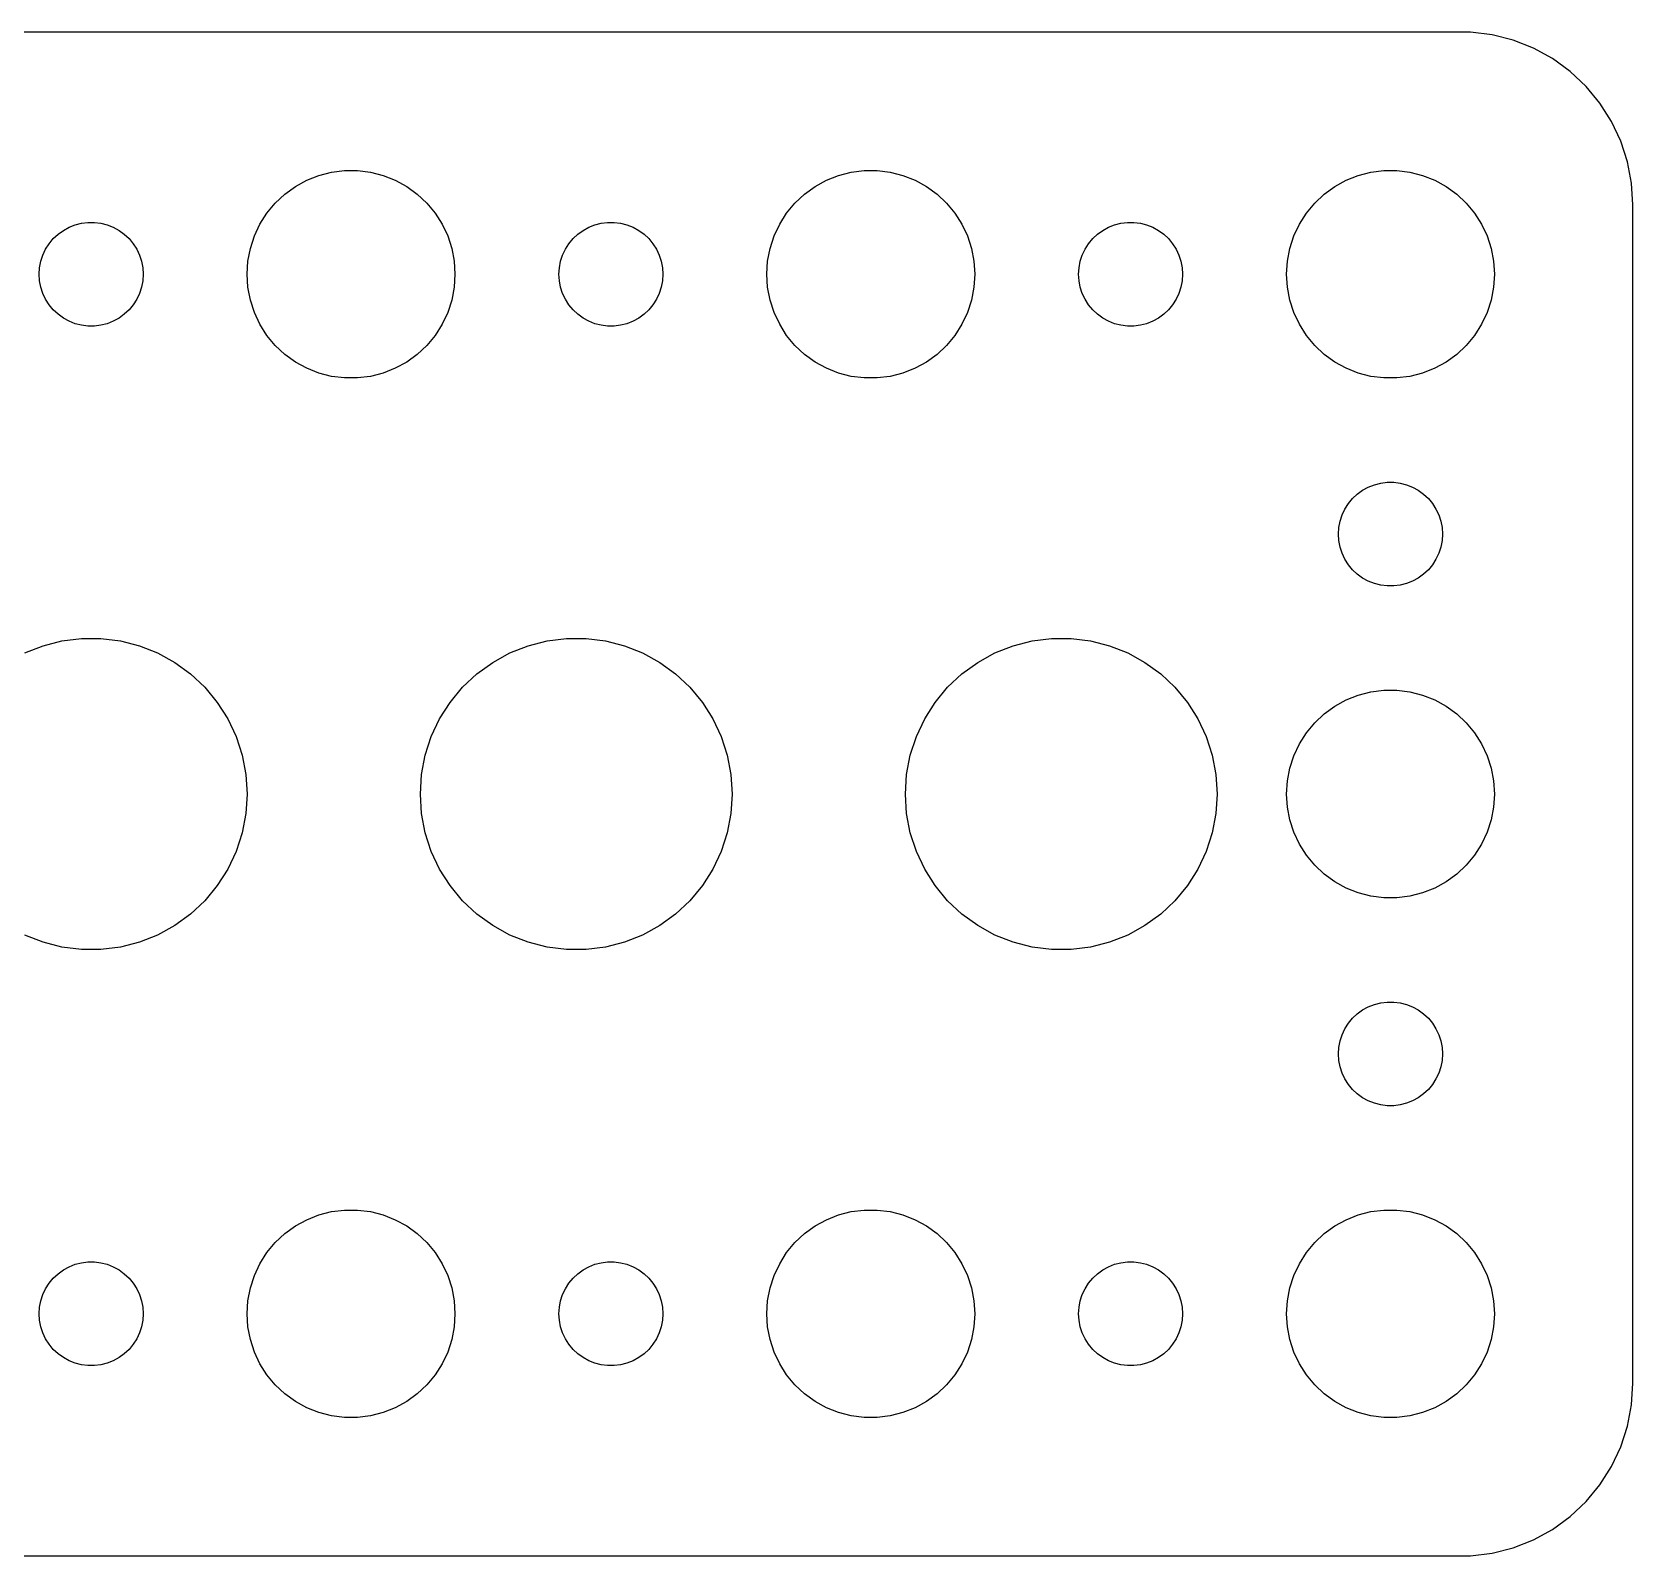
# Model space of a CAD drawing. Header units: metres. Extents: x -44.5 to 44.5, y 32 to 76.
# Drawn here: x -1.71 to 44.5, y 32.01 to 75.99 of the extents above; entities that cross this region are included whole.
import ezdxf

# ---------------------------------------------------------------- set-up
doc = ezdxf.new("R2010")
doc.units = ezdxf.units.M

msp = doc.modelspace()

# ---------------------------------------------------------------- linework, layer by layer
for p, q in [((39.8139, 75.9901), (-39.8139, 75.9901)), ((40.4369, 75.9114), (39.8139, 75.9901)), ((41.0451, 75.7553), (40.4369, 75.9114)), ((41.6289, 75.5241), (41.0451, 75.7553)), ((42.1791, 75.2216), (41.6289, 75.5241)), ((42.6871, 74.8526), (42.1791, 75.2216)), ((43.1448, 74.4227), (42.6871, 74.8526)), ((43.5451, 73.9389), (43.1448, 74.4227)), ((43.8815, 73.4088), (43.5451, 73.9389)), ((44.1489, 72.8406), (43.8815, 73.4088)), ((44.3429, 72.2434), (44.1489, 72.8406)), ((44.4606, 71.6267), (44.3429, 72.2434)), ((5.89252, 71.533), (6.22266, 71.7145)), ((6.22266, 71.7145), (6.57294, 71.8532)), ((6.57294, 71.8532), (6.93785, 71.9469)), ((6.93785, 71.9469), (7.31161, 71.9941)), ((7.31161, 71.9941), (7.68837, 71.9941)), ((7.68837, 71.9941), (8.06213, 71.9469)), ((8.06213, 71.9469), (8.42705, 71.8532)), ((8.42705, 71.8532), (8.77733, 71.7145)), ((8.77733, 71.7145), (9.10747, 71.533)), ((20.8925, 71.533), (21.2227, 71.7145)), ((21.2227, 71.7145), (21.5729, 71.8532)), ((21.5729, 71.8532), (21.9379, 71.9469)), ((21.9379, 71.9469), (22.3116, 71.9941)), ((22.3116, 71.9941), (22.6884, 71.9941)), ((22.6884, 71.9941), (23.0621, 71.9469)), ((23.0621, 71.9469), (23.427, 71.8532)), ((23.427, 71.8532), (23.7773, 71.7145)), ((23.7773, 71.7145), (24.1075, 71.533)), ((35.8925, 71.533), (36.2227, 71.7145)), ((36.2227, 71.7145), (36.5729, 71.8532)), ((36.5729, 71.8532), (36.9379, 71.9469)), ((36.9379, 71.9469), (37.3116, 71.9941)), ((37.3116, 71.9941), (37.6884, 71.9941)), ((37.6884, 71.9941), (38.0621, 71.9469)), ((38.0621, 71.9469), (38.427, 71.8532)), ((38.427, 71.8532), (38.7773, 71.7145)), ((38.7773, 71.7145), (39.1075, 71.533)), ((44.5, 71), (44.4606, 71.6267)), ((5.31308, 71.0536), (5.58772, 71.3115)), ((5.58772, 71.3115), (5.89252, 71.533)), ((9.10747, 71.533), (9.41226, 71.3115)), ((9.41226, 71.3115), (9.6869, 71.0536)), ((20.3131, 71.0536), (20.5877, 71.3115)), ((20.5877, 71.3115), (20.8925, 71.533)), ((24.1075, 71.533), (24.4123, 71.3115)), ((24.4123, 71.3115), (24.6869, 71.0536)), ((35.3131, 71.0536), (35.5877, 71.3115)), ((35.5877, 71.3115), (35.8925, 71.533)), ((39.1075, 71.533), (39.4123, 71.3115)), ((39.4123, 71.3115), (39.6869, 71.0536)), ((4.87108, 70.4453), (5.07294, 70.7634)), ((5.07294, 70.7634), (5.31308, 71.0536)), ((9.6869, 71.0536), (9.92705, 70.7634)), ((9.92705, 70.7634), (10.1289, 70.4453)), ((19.8711, 70.4453), (20.0729, 70.7634)), ((20.0729, 70.7634), (20.3131, 71.0536)), ((24.6869, 71.0536), (24.927, 70.7634)), ((24.927, 70.7634), (25.1289, 70.4453)), ((34.8711, 70.4453), (35.0729, 70.7634)), ((35.0729, 70.7634), (35.3131, 71.0536)), ((39.6869, 71.0536), (39.927, 70.7634)), ((39.927, 70.7634), (40.1289, 70.4453)), ((44.5, 37), (44.5, 71)), ((-0.95613, 70.1558), (-0.80373, 70.2665)), ((-0.80373, 70.2665), (-0.63866, 70.3572)), ((-0.63866, 70.3572), (-0.46352, 70.4266)), ((-0.46352, 70.4266), (-0.28107, 70.4734)), ((-0.28107, 70.4734), (-0.09418, 70.497)), ((-0.09418, 70.497), (0.09418, 70.497)), ((0.09418, 70.497), (0.28107, 70.4734)), ((0.28107, 70.4734), (0.46352, 70.4266)), ((0.46352, 70.4266), (0.63866, 70.3572)), ((0.63866, 70.3572), (0.80373, 70.2665)), ((0.80373, 70.2665), (0.95613, 70.1558)), ((4.71066, 70.1044), (4.87108, 70.4453)), ((10.1289, 70.4453), (10.2893, 70.1044)), ((14.0439, 70.1558), (14.1963, 70.2665)), ((14.1963, 70.2665), (14.3613, 70.3572)), ((14.3613, 70.3572), (14.5365, 70.4266)), ((14.5365, 70.4266), (14.7189, 70.4734)), ((14.7189, 70.4734), (14.9058, 70.497)), ((14.9058, 70.497), (15.0942, 70.497)), ((15.0942, 70.497), (15.2811, 70.4734)), ((15.2811, 70.4734), (15.4635, 70.4266)), ((15.4635, 70.4266), (15.6387, 70.3572)), ((15.6387, 70.3572), (15.8037, 70.2665)), ((15.8037, 70.2665), (15.9561, 70.1558)), ((19.7107, 70.1044), (19.8711, 70.4453)), ((25.1289, 70.4453), (25.2893, 70.1044)), ((29.0439, 70.1558), (29.1963, 70.2665)), ((29.1963, 70.2665), (29.3613, 70.3572)), ((29.3613, 70.3572), (29.5365, 70.4266)), ((29.5365, 70.4266), (29.7189, 70.4734)), ((29.7189, 70.4734), (29.9058, 70.497)), ((29.9058, 70.497), (30.0942, 70.497)), ((30.0942, 70.497), (30.2811, 70.4734)), ((30.2811, 70.4734), (30.4635, 70.4266)), ((30.4635, 70.4266), (30.6387, 70.3572)), ((30.6387, 70.3572), (30.8037, 70.2665)), ((30.8037, 70.2665), (30.9561, 70.1558)), ((34.7107, 70.1044), (34.8711, 70.4453)), ((40.1289, 70.4453), (40.2893, 70.1044)), ((-1.31445, 69.7226), (-1.21352, 69.8817)), ((-1.21352, 69.8817), (-1.09344, 70.0268)), ((-1.09344, 70.0268), (-0.95613, 70.1558)), ((0.95613, 70.1558), (1.09344, 70.0268)), ((1.09344, 70.0268), (1.21352, 69.8817)), ((1.21352, 69.8817), (1.31445, 69.7226)), ((4.59424, 69.7461), (4.71066, 70.1044)), ((10.2893, 70.1044), (10.4057, 69.7461)), ((13.6855, 69.7226), (13.7865, 69.8817)), ((13.7865, 69.8817), (13.9065, 70.0268)), ((13.9065, 70.0268), (14.0439, 70.1558)), ((15.9561, 70.1558), (16.0934, 70.0268)), ((16.0934, 70.0268), (16.2135, 69.8817)), ((16.2135, 69.8817), (16.3145, 69.7226)), ((19.5942, 69.7461), (19.7107, 70.1044)), ((25.2893, 70.1044), (25.4057, 69.7461)), ((28.6855, 69.7226), (28.7865, 69.8817)), ((28.7865, 69.8817), (28.9065, 70.0268)), ((28.9065, 70.0268), (29.0439, 70.1558)), ((30.9561, 70.1558), (31.0934, 70.0268)), ((31.0934, 70.0268), (31.2135, 69.8817)), ((31.2135, 69.8817), (31.3145, 69.7226)), ((34.5942, 69.7461), (34.7107, 70.1044)), ((40.2893, 70.1044), (40.4057, 69.7461)), ((-1.48816, 69.188), (-1.45287, 69.373)), ((-1.45287, 69.373), (-1.39465, 69.5522)), ((-1.39465, 69.5522), (-1.31445, 69.7226)), ((1.31445, 69.7226), (1.39465, 69.5522)), ((1.39465, 69.5522), (1.45287, 69.373)), ((1.45287, 69.373), (1.48816, 69.188)), ((4.5, 69), (4.52365, 69.376)), ((4.52365, 69.376), (4.59424, 69.7461)), ((10.4057, 69.7461), (10.4763, 69.376)), ((10.4763, 69.376), (10.5, 69)), ((13.5118, 69.188), (13.5471, 69.373)), ((13.5471, 69.373), (13.6053, 69.5522)), ((13.6053, 69.5522), (13.6855, 69.7226)), ((16.3145, 69.7226), (16.3947, 69.5522)), ((16.3947, 69.5522), (16.4529, 69.373)), ((16.4529, 69.373), (16.4882, 69.188)), ((19.5, 69), (19.5237, 69.376)), ((19.5237, 69.376), (19.5942, 69.7461)), ((25.4057, 69.7461), (25.4763, 69.376)), ((25.4763, 69.376), (25.5, 69)), ((28.5118, 69.188), (28.5471, 69.373)), ((28.5471, 69.373), (28.6053, 69.5522)), ((28.6053, 69.5522), (28.6855, 69.7226)), ((31.3145, 69.7226), (31.3947, 69.5522)), ((31.3947, 69.5522), (31.4529, 69.373)), ((31.4529, 69.373), (31.4882, 69.188)), ((34.5, 69), (34.5237, 69.376)), ((34.5237, 69.376), (34.5942, 69.7461)), ((40.4057, 69.7461), (40.4763, 69.376)), ((40.4763, 69.376), (40.5, 69)), ((-1.5, 69), (-1.48816, 69.188)), ((-1.48816, 68.812), (-1.5, 69)), ((1.48816, 69.188), (1.5, 69)), ((1.5, 69), (1.48816, 68.812)), ((4.52365, 68.624), (4.5, 69)), ((10.5, 69), (10.4763, 68.624)), ((13.5, 69), (13.5118, 69.188)), ((13.5118, 68.812), (13.5, 69)), ((16.4882, 69.188), (16.5, 69)), ((16.5, 69), (16.4882, 68.812)), ((19.5237, 68.624), (19.5, 69)), ((25.5, 69), (25.4763, 68.624)), ((28.5, 69), (28.5118, 69.188)), ((28.5118, 68.812), (28.5, 69)), ((31.4882, 69.188), (31.5, 69)), ((31.5, 69), (31.4882, 68.812)), ((34.5237, 68.624), (34.5, 69)), ((40.5, 69), (40.4763, 68.624)), ((-1.45287, 68.627), (-1.48816, 68.812)), ((-1.39465, 68.4478), (-1.45287, 68.627)), ((-1.31445, 68.2774), (-1.39465, 68.4478)), ((1.39465, 68.4478), (1.31445, 68.2774)), ((1.45287, 68.627), (1.39465, 68.4478)), ((1.48816, 68.812), (1.45287, 68.627)), ((4.59424, 68.2539), (4.52365, 68.624)), ((10.4763, 68.624), (10.4057, 68.2539)), ((13.5471, 68.627), (13.5118, 68.812)), ((13.6053, 68.4478), (13.5471, 68.627)), ((13.6855, 68.2774), (13.6053, 68.4478)), ((16.3947, 68.4478), (16.3145, 68.2774)), ((16.4529, 68.627), (16.3947, 68.4478)), ((16.4882, 68.812), (16.4529, 68.627)), ((19.5942, 68.2539), (19.5237, 68.624)), ((25.4763, 68.624), (25.4057, 68.2539)), ((28.5471, 68.627), (28.5118, 68.812)), ((28.6053, 68.4478), (28.5471, 68.627)), ((28.6855, 68.2774), (28.6053, 68.4478)), ((31.3947, 68.4478), (31.3145, 68.2774)), ((31.4529, 68.627), (31.3947, 68.4478)), ((31.4882, 68.812), (31.4529, 68.627)), ((34.5942, 68.2539), (34.5237, 68.624)), ((40.4763, 68.624), (40.4057, 68.2539)), ((-1.21352, 68.1183), (-1.31445, 68.2774)), ((-1.09344, 67.9732), (-1.21352, 68.1183)), ((-0.95613, 67.8442), (-1.09344, 67.9732)), ((1.09344, 67.9732), (0.95613, 67.8442)), ((1.21352, 68.1183), (1.09344, 67.9732)), ((1.31445, 68.2774), (1.21352, 68.1183)), ((4.71066, 67.8956), (4.59424, 68.2539)), ((10.4057, 68.2539), (10.2893, 67.8956)), ((13.7865, 68.1183), (13.6855, 68.2774)), ((13.9065, 67.9732), (13.7865, 68.1183)), ((14.0439, 67.8442), (13.9065, 67.9732)), ((16.0934, 67.9732), (15.9561, 67.8442)), ((16.2135, 68.1183), (16.0934, 67.9732)), ((16.3145, 68.2774), (16.2135, 68.1183)), ((19.7107, 67.8956), (19.5942, 68.2539)), ((25.4057, 68.2539), (25.2893, 67.8956)), ((28.7865, 68.1183), (28.6855, 68.2774)), ((28.9065, 67.9732), (28.7865, 68.1183)), ((29.0439, 67.8442), (28.9065, 67.9732)), ((31.0934, 67.9732), (30.9561, 67.8442)), ((31.2135, 68.1183), (31.0934, 67.9732)), ((31.3145, 68.2774), (31.2135, 68.1183)), ((34.7107, 67.8956), (34.5942, 68.2539)), ((40.4057, 68.2539), (40.2893, 67.8956)), ((-0.80373, 67.7335), (-0.95613, 67.8442)), ((-0.63866, 67.6427), (-0.80373, 67.7335)), ((-0.46352, 67.5734), (-0.63866, 67.6427)), ((-0.28107, 67.5266), (-0.46352, 67.5734)), ((-0.09418, 67.5029), (-0.28107, 67.5266)), ((0.09418, 67.5029), (-0.09418, 67.5029)), ((0.28107, 67.5266), (0.09418, 67.5029)), ((0.46352, 67.5734), (0.28107, 67.5266)), ((0.63866, 67.6427), (0.46352, 67.5734)), ((0.80373, 67.7335), (0.63866, 67.6427)), ((0.95613, 67.8442), (0.80373, 67.7335)), ((4.87108, 67.5547), (4.71066, 67.8956)), ((5.07294, 67.2366), (4.87108, 67.5547)), ((10.1289, 67.5547), (9.92705, 67.2366)), ((10.2893, 67.8956), (10.1289, 67.5547)), ((14.1963, 67.7335), (14.0439, 67.8442)), ((14.3613, 67.6427), (14.1963, 67.7335)), ((14.5365, 67.5734), (14.3613, 67.6427)), ((14.7189, 67.5266), (14.5365, 67.5734)), ((14.9058, 67.5029), (14.7189, 67.5266)), ((15.0942, 67.5029), (14.9058, 67.5029)), ((15.2811, 67.5266), (15.0942, 67.5029)), ((15.4635, 67.5734), (15.2811, 67.5266)), ((15.6387, 67.6427), (15.4635, 67.5734)), ((15.8037, 67.7335), (15.6387, 67.6427)), ((15.9561, 67.8442), (15.8037, 67.7335)), ((19.8711, 67.5547), (19.7107, 67.8956)), ((20.0729, 67.2366), (19.8711, 67.5547)), ((25.1289, 67.5547), (24.927, 67.2366)), ((25.2893, 67.8956), (25.1289, 67.5547)), ((29.1963, 67.7335), (29.0439, 67.8442)), ((29.3613, 67.6427), (29.1963, 67.7335)), ((29.5365, 67.5734), (29.3613, 67.6427)), ((29.7189, 67.5266), (29.5365, 67.5734)), ((29.9058, 67.5029), (29.7189, 67.5266)), ((30.0942, 67.5029), (29.9058, 67.5029)), ((30.2811, 67.5266), (30.0942, 67.5029)), ((30.4635, 67.5734), (30.2811, 67.5266)), ((30.6387, 67.6427), (30.4635, 67.5734)), ((30.8037, 67.7335), (30.6387, 67.6427)), ((30.9561, 67.8442), (30.8037, 67.7335)), ((34.8711, 67.5547), (34.7107, 67.8956)), ((35.0729, 67.2366), (34.8711, 67.5547)), ((40.1289, 67.5547), (39.927, 67.2366)), ((40.2893, 67.8956), (40.1289, 67.5547)), ((5.31308, 66.9464), (5.07294, 67.2366)), ((9.92705, 67.2366), (9.6869, 66.9464)), ((20.3131, 66.9464), (20.0729, 67.2366)), ((24.927, 67.2366), (24.6869, 66.9464)), ((35.3131, 66.9464), (35.0729, 67.2366)), ((39.927, 67.2366), (39.6869, 66.9464)), ((5.58772, 66.6884), (5.31308, 66.9464)), ((5.89252, 66.467), (5.58772, 66.6884)), ((9.41226, 66.6884), (9.10747, 66.467)), ((9.6869, 66.9464), (9.41226, 66.6884)), ((20.5877, 66.6884), (20.3131, 66.9464)), ((20.8925, 66.467), (20.5877, 66.6884)), ((24.4123, 66.6884), (24.1075, 66.467)), ((24.6869, 66.9464), (24.4123, 66.6884)), ((35.5877, 66.6884), (35.3131, 66.9464)), ((35.8925, 66.467), (35.5877, 66.6884)), ((39.4123, 66.6884), (39.1075, 66.467)), ((39.6869, 66.9464), (39.4123, 66.6884)), ((6.22266, 66.2855), (5.89252, 66.467)), ((6.57294, 66.1468), (6.22266, 66.2855)), ((6.93785, 66.0531), (6.57294, 66.1468)), ((8.42705, 66.1468), (8.06213, 66.0531)), ((8.77733, 66.2855), (8.42705, 66.1468)), ((9.10747, 66.467), (8.77733, 66.2855)), ((21.2227, 66.2855), (20.8925, 66.467)), ((21.5729, 66.1468), (21.2227, 66.2855)), ((21.9379, 66.0531), (21.5729, 66.1468)), ((23.427, 66.1468), (23.0621, 66.0531)), ((23.7773, 66.2855), (23.427, 66.1468)), ((24.1075, 66.467), (23.7773, 66.2855)), ((36.2227, 66.2855), (35.8925, 66.467)), ((36.5729, 66.1468), (36.2227, 66.2855)), ((36.9379, 66.0531), (36.5729, 66.1468)), ((38.427, 66.1468), (38.0621, 66.0531)), ((38.7773, 66.2855), (38.427, 66.1468)), ((39.1075, 66.467), (38.7773, 66.2855)), ((7.31161, 66.0059), (6.93785, 66.0531)), ((7.68837, 66.0059), (7.31161, 66.0059)), ((8.06213, 66.0531), (7.68837, 66.0059)), ((22.3116, 66.0059), (21.9379, 66.0531)), ((22.6884, 66.0059), (22.3116, 66.0059)), ((23.0621, 66.0531), (22.6884, 66.0059)), ((37.3116, 66.0059), (36.9379, 66.0531)), ((37.6884, 66.0059), (37.3116, 66.0059)), ((38.0621, 66.0531), (37.6884, 66.0059)), ((36.6963, 62.7665), (36.8613, 62.8572)), ((36.8613, 62.8572), (37.0365, 62.9266)), ((37.0365, 62.9266), (37.2189, 62.9734)), ((37.2189, 62.9734), (37.4058, 62.997)), ((37.4058, 62.997), (37.5942, 62.997)), ((37.5942, 62.997), (37.7811, 62.9734)), ((37.7811, 62.9734), (37.9635, 62.9266)), ((37.9635, 62.9266), (38.1387, 62.8572)), ((38.1387, 62.8572), (38.3037, 62.7665)), ((36.1855, 62.2226), (36.2865, 62.3817)), ((36.2865, 62.3817), (36.4065, 62.5268)), ((36.4065, 62.5268), (36.5439, 62.6558)), ((36.5439, 62.6558), (36.6963, 62.7665)), ((38.3037, 62.7665), (38.4561, 62.6558)), ((38.4561, 62.6558), (38.5934, 62.5268)), ((38.5934, 62.5268), (38.7135, 62.3817)), ((38.7135, 62.3817), (38.8145, 62.2226)), ((36.0471, 61.873), (36.1053, 62.0522)), ((36.1053, 62.0522), (36.1855, 62.2226)), ((38.8145, 62.2226), (38.8947, 62.0522)), ((38.8947, 62.0522), (38.9529, 61.873)), ((36, 61.5), (36.0118, 61.688)), ((36.0118, 61.312), (36, 61.5)), ((36.0118, 61.688), (36.0471, 61.873)), ((38.9529, 61.873), (38.9882, 61.688)), ((38.9882, 61.688), (39, 61.5)), ((39, 61.5), (38.9882, 61.312)), ((36.0471, 61.127), (36.0118, 61.312)), ((36.1053, 60.9478), (36.0471, 61.127)), ((38.9529, 61.127), (38.8947, 60.9478)), ((38.9882, 61.312), (38.9529, 61.127)), ((36.1855, 60.7774), (36.1053, 60.9478)), ((36.2865, 60.6183), (36.1855, 60.7774)), ((36.4065, 60.4732), (36.2865, 60.6183)), ((38.7135, 60.6183), (38.5934, 60.4732)), ((38.8145, 60.7774), (38.7135, 60.6183)), ((38.8947, 60.9478), (38.8145, 60.7774)), ((36.5439, 60.3442), (36.4065, 60.4732)), ((36.6963, 60.2335), (36.5439, 60.3442)), ((36.8613, 60.1427), (36.6963, 60.2335)), ((37.0365, 60.0734), (36.8613, 60.1427)), ((37.2189, 60.0266), (37.0365, 60.0734)), ((37.9635, 60.0734), (37.7811, 60.0266)), ((38.1387, 60.1427), (37.9635, 60.0734)), ((38.3037, 60.2335), (38.1387, 60.1427)), ((38.4561, 60.3442), (38.3037, 60.2335)), ((38.5934, 60.4732), (38.4561, 60.3442)), ((37.4058, 60.0029), (37.2189, 60.0266)), ((37.5942, 60.0029), (37.4058, 60.0029)), ((37.7811, 60.0266), (37.5942, 60.0029)), ((-1.916, 58.0717), (-1.39056, 58.2797)), ((-1.39056, 58.2797), (-0.8432, 58.4203)), ((-0.8432, 58.4203), (-0.28255, 58.4911)), ((-0.28255, 58.4911), (0.28255, 58.4911)), ((0.28255, 58.4911), (0.8432, 58.4203)), ((0.8432, 58.4203), (1.39056, 58.2797)), ((1.39056, 58.2797), (1.916, 58.0717)), ((12.084, 58.0717), (12.6094, 58.2797)), ((12.6094, 58.2797), (13.1568, 58.4203)), ((13.1568, 58.4203), (13.7174, 58.4911)), ((13.7174, 58.4911), (14.2825, 58.4911)), ((14.2825, 58.4911), (14.8432, 58.4203)), ((14.8432, 58.4203), (15.3906, 58.2797)), ((15.3906, 58.2797), (15.916, 58.0717)), ((26.084, 58.0717), (26.6094, 58.2797)), ((26.6094, 58.2797), (27.1568, 58.4203)), ((27.1568, 58.4203), (27.7174, 58.4911)), ((27.7174, 58.4911), (28.2825, 58.4911)), ((28.2825, 58.4911), (28.8432, 58.4203)), ((28.8432, 58.4203), (29.3906, 58.2797)), ((29.3906, 58.2797), (29.916, 58.0717)), ((1.916, 58.0717), (2.41121, 57.7995)), ((2.41121, 57.7995), (2.86839, 57.4673)), ((11.1316, 57.4673), (11.5888, 57.7995)), ((11.5888, 57.7995), (12.084, 58.0717)), ((15.916, 58.0717), (16.4112, 57.7995)), ((16.4112, 57.7995), (16.8684, 57.4673)), ((25.1316, 57.4673), (25.5888, 57.7995)), ((25.5888, 57.7995), (26.084, 58.0717)), ((29.916, 58.0717), (30.4112, 57.7995)), ((30.4112, 57.7995), (30.8684, 57.4673)), ((2.86839, 57.4673), (3.28035, 57.0805)), ((10.7196, 57.0805), (11.1316, 57.4673)), ((16.8684, 57.4673), (17.2803, 57.0805)), ((24.7196, 57.0805), (25.1316, 57.4673)), ((30.8684, 57.4673), (31.2803, 57.0805)), ((3.28035, 57.0805), (3.64056, 56.645)), ((10.3594, 56.645), (10.7196, 57.0805)), ((17.2803, 57.0805), (17.6406, 56.645)), ((24.3594, 56.645), (24.7196, 57.0805)), ((31.2803, 57.0805), (31.6406, 56.645)), ((36.2227, 56.7145), (36.5729, 56.8532)), ((36.5729, 56.8532), (36.9379, 56.9469)), ((36.9379, 56.9469), (37.3116, 56.9941)), ((37.3116, 56.9941), (37.6884, 56.9941)), ((37.6884, 56.9941), (38.0621, 56.9469)), ((38.0621, 56.9469), (38.427, 56.8532)), ((38.427, 56.8532), (38.7773, 56.7145)), ((3.64056, 56.645), (3.94337, 56.1679)), ((10.0566, 56.1679), (10.3594, 56.645)), ((17.6406, 56.645), (17.9434, 56.1679)), ((24.0566, 56.1679), (24.3594, 56.645)), ((31.6406, 56.645), (31.9434, 56.1679)), ((35.5877, 56.3115), (35.8925, 56.533)), ((35.8925, 56.533), (36.2227, 56.7145)), ((38.7773, 56.7145), (39.1075, 56.533)), ((39.1075, 56.533), (39.4123, 56.3115)), ((3.94337, 56.1679), (4.18399, 55.6566)), ((9.81599, 55.6566), (10.0566, 56.1679)), ((17.9434, 56.1679), (18.184, 55.6566)), ((23.816, 55.6566), (24.0566, 56.1679)), ((31.9434, 56.1679), (32.184, 55.6566)), ((35.0729, 55.7634), (35.3131, 56.0536)), ((35.3131, 56.0536), (35.5877, 56.3115)), ((39.4123, 56.3115), (39.6869, 56.0536)), ((39.6869, 56.0536), (39.927, 55.7634)), ((4.18399, 55.6566), (4.35861, 55.1191)), ((9.64137, 55.1191), (9.81599, 55.6566)), ((18.184, 55.6566), (18.3586, 55.1191)), ((23.6414, 55.1191), (23.816, 55.6566)), ((32.184, 55.6566), (32.3586, 55.1191)), ((34.8711, 55.4453), (35.0729, 55.7634)), ((39.927, 55.7634), (40.1289, 55.4453)), ((4.35861, 55.1191), (4.46451, 54.564)), ((9.53548, 54.564), (9.64137, 55.1191)), ((18.3586, 55.1191), (18.4645, 54.564)), ((23.5355, 54.564), (23.6414, 55.1191)), ((32.3586, 55.1191), (32.4645, 54.564)), ((34.5942, 54.7461), (34.7107, 55.1044)), ((34.7107, 55.1044), (34.8711, 55.4453)), ((40.1289, 55.4453), (40.2893, 55.1044)), ((40.2893, 55.1044), (40.4057, 54.7461)), ((4.46451, 54.564), (4.5, 54)), ((9.5, 54), (9.53548, 54.564)), ((18.4645, 54.564), (18.5, 54)), ((23.5, 54), (23.5355, 54.564)), ((32.4645, 54.564), (32.5, 54)), ((34.5237, 54.376), (34.5942, 54.7461)), ((40.4057, 54.7461), (40.4763, 54.376)), ((34.5, 54), (34.5237, 54.376)), ((40.4763, 54.376), (40.5, 54)), ((4.5, 54), (4.46451, 53.436)), ((9.53548, 53.436), (9.5, 54)), ((18.5, 54), (18.4645, 53.436)), ((23.5355, 53.436), (23.5, 54)), ((32.5, 54), (32.4645, 53.436)), ((34.5237, 53.624), (34.5, 54)), ((34.5942, 53.2539), (34.5237, 53.624)), ((40.4763, 53.624), (40.4057, 53.2539)), ((40.5, 54), (40.4763, 53.624)), ((4.46451, 53.436), (4.35861, 52.8809)), ((9.64137, 52.8809), (9.53548, 53.436)), ((18.4645, 53.436), (18.3586, 52.8809)), ((23.6414, 52.8809), (23.5355, 53.436)), ((32.4645, 53.436), (32.3586, 52.8809)), ((34.7107, 52.8956), (34.5942, 53.2539)), ((40.4057, 53.2539), (40.2893, 52.8956)), ((4.35861, 52.8809), (4.18399, 52.3434)), ((9.81599, 52.3434), (9.64137, 52.8809)), ((18.3586, 52.8809), (18.184, 52.3434)), ((23.816, 52.3434), (23.6414, 52.8809)), ((32.3586, 52.8809), (32.184, 52.3434)), ((34.8711, 52.5547), (34.7107, 52.8956)), ((40.2893, 52.8956), (40.1289, 52.5547)), ((4.18399, 52.3434), (3.94337, 51.8321)), ((10.0566, 51.8321), (9.81599, 52.3434)), ((18.184, 52.3434), (17.9434, 51.8321)), ((24.0566, 51.8321), (23.816, 52.3434)), ((32.184, 52.3434), (31.9434, 51.8321)), ((35.0729, 52.2366), (34.8711, 52.5547)), ((35.3131, 51.9464), (35.0729, 52.2366)), ((39.927, 52.2366), (39.6869, 51.9464)), ((40.1289, 52.5547), (39.927, 52.2366)), ((3.94337, 51.8321), (3.64056, 51.355)), ((10.3594, 51.355), (10.0566, 51.8321)), ((17.9434, 51.8321), (17.6406, 51.355)), ((24.3594, 51.355), (24.0566, 51.8321)), ((31.9434, 51.8321), (31.6406, 51.355)), ((35.5877, 51.6885), (35.3131, 51.9464)), ((39.6869, 51.9464), (39.4123, 51.6885)), ((3.64056, 51.355), (3.28035, 50.9195)), ((10.7196, 50.9195), (10.3594, 51.355)), ((17.6406, 51.355), (17.2803, 50.9195)), ((24.7196, 50.9195), (24.3594, 51.355)), ((31.6406, 51.355), (31.2803, 50.9195)), ((35.8925, 51.467), (35.5877, 51.6885)), ((36.2227, 51.2855), (35.8925, 51.467)), ((39.1075, 51.467), (38.7773, 51.2855)), ((39.4123, 51.6885), (39.1075, 51.467)), ((3.28035, 50.9195), (2.86839, 50.5327)), ((11.1316, 50.5327), (10.7196, 50.9195)), ((17.2803, 50.9195), (16.8684, 50.5327)), ((25.1316, 50.5327), (24.7196, 50.9195)), ((31.2803, 50.9195), (30.8684, 50.5327)), ((36.5729, 51.1468), (36.2227, 51.2855)), ((36.9379, 51.0531), (36.5729, 51.1468)), ((37.3116, 51.0059), (36.9379, 51.0531)), ((37.6884, 51.0059), (37.3116, 51.0059)), ((38.0621, 51.0531), (37.6884, 51.0059)), ((38.427, 51.1468), (38.0621, 51.0531)), ((38.7773, 51.2855), (38.427, 51.1468)), ((2.86839, 50.5327), (2.41121, 50.2005)), ((11.5888, 50.2005), (11.1316, 50.5327)), ((16.8684, 50.5327), (16.4112, 50.2005)), ((25.5888, 50.2005), (25.1316, 50.5327)), ((30.8684, 50.5327), (30.4112, 50.2005)), ((-1.39056, 49.7203), (-1.916, 49.9283)), ((1.916, 49.9283), (1.39056, 49.7203)), ((2.41121, 50.2005), (1.916, 49.9283)), ((12.084, 49.9283), (11.5888, 50.2005)), ((12.6094, 49.7203), (12.084, 49.9283)), ((15.916, 49.9283), (15.3906, 49.7203)), ((16.4112, 50.2005), (15.916, 49.9283)), ((26.084, 49.9283), (25.5888, 50.2005)), ((26.6094, 49.7203), (26.084, 49.9283)), ((29.916, 49.9283), (29.3906, 49.7203)), ((30.4112, 50.2005), (29.916, 49.9283)), ((-0.8432, 49.5797), (-1.39056, 49.7203)), ((-0.28255, 49.5089), (-0.8432, 49.5797)), ((0.28255, 49.5089), (-0.28255, 49.5089)), ((0.8432, 49.5797), (0.28255, 49.5089)), ((1.39056, 49.7203), (0.8432, 49.5797)), ((13.1568, 49.5797), (12.6094, 49.7203)), ((13.7174, 49.5089), (13.1568, 49.5797)), ((14.2825, 49.5089), (13.7174, 49.5089)), ((14.8432, 49.5797), (14.2825, 49.5089)), ((15.3906, 49.7203), (14.8432, 49.5797)), ((27.1568, 49.5797), (26.6094, 49.7203)), ((27.7174, 49.5089), (27.1568, 49.5797)), ((28.2825, 49.5089), (27.7174, 49.5089)), ((28.8432, 49.5797), (28.2825, 49.5089)), ((29.3906, 49.7203), (28.8432, 49.5797)), ((36.4065, 47.5268), (36.5439, 47.6558)), ((36.5439, 47.6558), (36.6963, 47.7665)), ((36.6963, 47.7665), (36.8613, 47.8573)), ((36.8613, 47.8573), (37.0365, 47.9266)), ((37.0365, 47.9266), (37.2189, 47.9734)), ((37.2189, 47.9734), (37.4058, 47.9971)), ((37.4058, 47.9971), (37.5942, 47.9971)), ((37.5942, 47.9971), (37.7811, 47.9734)), ((37.7811, 47.9734), (37.9635, 47.9266)), ((37.9635, 47.9266), (38.1387, 47.8573)), ((38.1387, 47.8573), (38.3037, 47.7665)), ((38.3037, 47.7665), (38.4561, 47.6558)), ((38.4561, 47.6558), (38.5934, 47.5268)), ((36.1053, 47.0522), (36.1855, 47.2226)), ((36.1855, 47.2226), (36.2865, 47.3817)), ((36.2865, 47.3817), (36.4065, 47.5268)), ((38.5934, 47.5268), (38.7135, 47.3817)), ((38.7135, 47.3817), (38.8145, 47.2226)), ((38.8145, 47.2226), (38.8947, 47.0522)), ((36, 46.5), (36.0118, 46.688)), ((36.0118, 46.688), (36.0471, 46.873)), ((36.0471, 46.873), (36.1053, 47.0522)), ((38.8947, 47.0522), (38.9529, 46.873)), ((38.9529, 46.873), (38.9882, 46.688)), ((38.9882, 46.688), (39, 46.5)), ((36.0118, 46.312), (36, 46.5)), ((36.0471, 46.127), (36.0118, 46.312)), ((38.9882, 46.312), (38.9529, 46.127)), ((39, 46.5), (38.9882, 46.312)), ((36.1053, 45.9478), (36.0471, 46.127)), ((36.1855, 45.7774), (36.1053, 45.9478)), ((36.2865, 45.6183), (36.1855, 45.7774)), ((38.8145, 45.7774), (38.7135, 45.6183)), ((38.8947, 45.9478), (38.8145, 45.7774)), ((38.9529, 46.127), (38.8947, 45.9478)), ((36.4065, 45.4732), (36.2865, 45.6183)), ((36.5439, 45.3442), (36.4065, 45.4732)), ((36.6963, 45.2335), (36.5439, 45.3442)), ((38.4561, 45.3442), (38.3037, 45.2335)), ((38.5934, 45.4732), (38.4561, 45.3442)), ((38.7135, 45.6183), (38.5934, 45.4732)), ((36.8613, 45.1428), (36.6963, 45.2335)), ((37.0365, 45.0734), (36.8613, 45.1428)), ((37.2189, 45.0266), (37.0365, 45.0734)), ((37.4058, 45.003), (37.2189, 45.0266)), ((37.5942, 45.003), (37.4058, 45.003)), ((37.7811, 45.0266), (37.5942, 45.003)), ((37.9635, 45.0734), (37.7811, 45.0266)), ((38.1387, 45.1428), (37.9635, 45.0734)), ((38.3037, 45.2335), (38.1387, 45.1428)), ((5.89252, 41.533), (6.22266, 41.7145)), ((6.22266, 41.7145), (6.57294, 41.8532)), ((6.57294, 41.8532), (6.93785, 41.9469)), ((6.93785, 41.9469), (7.31161, 41.9941)), ((7.31161, 41.9941), (7.68837, 41.9941)), ((7.68837, 41.9941), (8.06213, 41.9469)), ((8.06213, 41.9469), (8.42705, 41.8532)), ((8.42705, 41.8532), (8.77733, 41.7145)), ((8.77733, 41.7145), (9.10747, 41.533)), ((20.8925, 41.533), (21.2227, 41.7145)), ((21.2227, 41.7145), (21.5729, 41.8532)), ((21.5729, 41.8532), (21.9379, 41.9469)), ((21.9379, 41.9469), (22.3116, 41.9941)), ((22.3116, 41.9941), (22.6884, 41.9941)), ((22.6884, 41.9941), (23.0621, 41.9469)), ((23.0621, 41.9469), (23.427, 41.8532)), ((23.427, 41.8532), (23.7773, 41.7145)), ((23.7773, 41.7145), (24.1075, 41.533)), ((35.8925, 41.533), (36.2227, 41.7145)), ((36.2227, 41.7145), (36.5729, 41.8532)), ((36.5729, 41.8532), (36.9379, 41.9469)), ((36.9379, 41.9469), (37.3116, 41.9941)), ((37.3116, 41.9941), (37.6884, 41.9941)), ((37.6884, 41.9941), (38.0621, 41.9469)), ((38.0621, 41.9469), (38.427, 41.8532)), ((38.427, 41.8532), (38.7773, 41.7145)), ((38.7773, 41.7145), (39.1075, 41.533)), ((5.31308, 41.0536), (5.58772, 41.3116)), ((5.58772, 41.3116), (5.89252, 41.533)), ((9.10747, 41.533), (9.41226, 41.3116)), ((9.41226, 41.3116), (9.6869, 41.0536)), ((20.3131, 41.0536), (20.5877, 41.3116)), ((20.5877, 41.3116), (20.8925, 41.533)), ((24.1075, 41.533), (24.4123, 41.3116)), ((24.4123, 41.3116), (24.6869, 41.0536)), ((35.3131, 41.0536), (35.5877, 41.3116)), ((35.5877, 41.3116), (35.8925, 41.533)), ((39.1075, 41.533), (39.4123, 41.3116)), ((39.4123, 41.3116), (39.6869, 41.0536)), ((4.87108, 40.4453), (5.07294, 40.7634)), ((5.07294, 40.7634), (5.31308, 41.0536)), ((9.6869, 41.0536), (9.92705, 40.7634)), ((9.92705, 40.7634), (10.1289, 40.4453)), ((19.8711, 40.4453), (20.0729, 40.7634)), ((20.0729, 40.7634), (20.3131, 41.0536)), ((24.6869, 41.0536), (24.927, 40.7634)), ((24.927, 40.7634), (25.1289, 40.4453)), ((34.8711, 40.4453), (35.0729, 40.7634)), ((35.0729, 40.7634), (35.3131, 41.0536)), ((39.6869, 41.0536), (39.927, 40.7634)), ((39.927, 40.7634), (40.1289, 40.4453)), ((-0.95613, 40.1558), (-0.80373, 40.2665)), ((-0.80373, 40.2665), (-0.63866, 40.3573)), ((-0.63866, 40.3573), (-0.46352, 40.4266)), ((-0.46352, 40.4266), (-0.28107, 40.4734)), ((-0.28107, 40.4734), (-0.09418, 40.4971)), ((-0.09418, 40.4971), (0.09418, 40.4971)), ((0.09418, 40.4971), (0.28107, 40.4734)), ((0.28107, 40.4734), (0.46352, 40.4266)), ((0.46352, 40.4266), (0.63866, 40.3573)), ((0.63866, 40.3573), (0.80373, 40.2665)), ((0.80373, 40.2665), (0.95613, 40.1558)), ((4.71066, 40.1044), (4.87108, 40.4453)), ((10.1289, 40.4453), (10.2893, 40.1044)), ((14.0439, 40.1558), (14.1963, 40.2665)), ((14.1963, 40.2665), (14.3613, 40.3573)), ((14.3613, 40.3573), (14.5365, 40.4266)), ((14.5365, 40.4266), (14.7189, 40.4734)), ((14.7189, 40.4734), (14.9058, 40.4971)), ((14.9058, 40.4971), (15.0942, 40.4971)), ((15.0942, 40.4971), (15.2811, 40.4734)), ((15.2811, 40.4734), (15.4635, 40.4266)), ((15.4635, 40.4266), (15.6387, 40.3573)), ((15.6387, 40.3573), (15.8037, 40.2665)), ((15.8037, 40.2665), (15.9561, 40.1558)), ((19.7107, 40.1044), (19.8711, 40.4453)), ((25.1289, 40.4453), (25.2893, 40.1044)), ((29.0439, 40.1558), (29.1963, 40.2665)), ((29.1963, 40.2665), (29.3613, 40.3573)), ((29.3613, 40.3573), (29.5365, 40.4266)), ((29.5365, 40.4266), (29.7189, 40.4734)), ((29.7189, 40.4734), (29.9058, 40.4971)), ((29.9058, 40.4971), (30.0942, 40.4971)), ((30.0942, 40.4971), (30.2811, 40.4734)), ((30.2811, 40.4734), (30.4635, 40.4266)), ((30.4635, 40.4266), (30.6387, 40.3573)), ((30.6387, 40.3573), (30.8037, 40.2665)), ((30.8037, 40.2665), (30.9561, 40.1558)), ((34.7107, 40.1044), (34.8711, 40.4453)), ((40.1289, 40.4453), (40.2893, 40.1044)), ((-1.31445, 39.7226), (-1.21352, 39.8817)), ((-1.21352, 39.8817), (-1.09344, 40.0268)), ((-1.09344, 40.0268), (-0.95613, 40.1558)), ((0.95613, 40.1558), (1.09344, 40.0268)), ((1.09344, 40.0268), (1.21352, 39.8817)), ((1.21352, 39.8817), (1.31445, 39.7226)), ((4.52365, 39.376), (4.59424, 39.7461)), ((4.59424, 39.7461), (4.71066, 40.1044)), ((10.2893, 40.1044), (10.4057, 39.7461)), ((10.4057, 39.7461), (10.4763, 39.376)), ((13.6855, 39.7226), (13.7865, 39.8817)), ((13.7865, 39.8817), (13.9065, 40.0268)), ((13.9065, 40.0268), (14.0439, 40.1558)), ((15.9561, 40.1558), (16.0934, 40.0268)), ((16.0934, 40.0268), (16.2135, 39.8817)), ((16.2135, 39.8817), (16.3145, 39.7226)), ((19.5237, 39.376), (19.5942, 39.7461)), ((19.5942, 39.7461), (19.7107, 40.1044)), ((25.2893, 40.1044), (25.4057, 39.7461)), ((25.4057, 39.7461), (25.4763, 39.376)), ((28.6855, 39.7226), (28.7865, 39.8817)), ((28.7865, 39.8817), (28.9065, 40.0268)), ((28.9065, 40.0268), (29.0439, 40.1558)), ((30.9561, 40.1558), (31.0934, 40.0268)), ((31.0934, 40.0268), (31.2135, 39.8817)), ((31.2135, 39.8817), (31.3145, 39.7226)), ((34.5237, 39.376), (34.5942, 39.7461)), ((34.5942, 39.7461), (34.7107, 40.1044)), ((40.2893, 40.1044), (40.4057, 39.7461)), ((40.4057, 39.7461), (40.4763, 39.376)), ((-1.48816, 39.188), (-1.45287, 39.373)), ((-1.45287, 39.373), (-1.39465, 39.5522)), ((-1.39465, 39.5522), (-1.31445, 39.7226)), ((1.31445, 39.7226), (1.39465, 39.5522)), ((1.39465, 39.5522), (1.45287, 39.373)), ((1.45287, 39.373), (1.48816, 39.188)), ((4.5, 39), (4.52365, 39.376)), ((10.4763, 39.376), (10.5, 39)), ((13.5118, 39.188), (13.5471, 39.373)), ((13.5471, 39.373), (13.6053, 39.5522)), ((13.6053, 39.5522), (13.6855, 39.7226)), ((16.3145, 39.7226), (16.3947, 39.5522)), ((16.3947, 39.5522), (16.4529, 39.373)), ((16.4529, 39.373), (16.4882, 39.188)), ((19.5, 39), (19.5237, 39.376)), ((25.4763, 39.376), (25.5, 39)), ((28.5118, 39.188), (28.5471, 39.373)), ((28.5471, 39.373), (28.6053, 39.5522)), ((28.6053, 39.5522), (28.6855, 39.7226)), ((31.3145, 39.7226), (31.3947, 39.5522)), ((31.3947, 39.5522), (31.4529, 39.373)), ((31.4529, 39.373), (31.4882, 39.188)), ((34.5, 39), (34.5237, 39.376)), ((40.4763, 39.376), (40.5, 39)), ((-1.5, 39), (-1.48816, 39.188)), ((-1.48816, 38.812), (-1.5, 39)), ((1.48816, 39.188), (1.5, 39)), ((1.5, 39), (1.48816, 38.812)), ((4.52365, 38.624), (4.5, 39)), ((10.5, 39), (10.4763, 38.624)), ((13.5, 39), (13.5118, 39.188)), ((13.5118, 38.812), (13.5, 39)), ((16.4882, 39.188), (16.5, 39)), ((16.5, 39), (16.4882, 38.812)), ((19.5237, 38.624), (19.5, 39)), ((25.5, 39), (25.4763, 38.624)), ((28.5, 39), (28.5118, 39.188)), ((28.5118, 38.812), (28.5, 39)), ((31.4882, 39.188), (31.5, 39)), ((31.5, 39), (31.4882, 38.812)), ((34.5237, 38.624), (34.5, 39)), ((40.5, 39), (40.4763, 38.624)), ((-1.45287, 38.627), (-1.48816, 38.812)), ((-1.39465, 38.4478), (-1.45287, 38.627)), ((-1.31445, 38.2774), (-1.39465, 38.4478)), ((1.39465, 38.4478), (1.31445, 38.2774)), ((1.45287, 38.627), (1.39465, 38.4478)), ((1.48816, 38.812), (1.45287, 38.627)), ((4.59424, 38.2539), (4.52365, 38.624)), ((10.4763, 38.624), (10.4057, 38.2539)), ((13.5471, 38.627), (13.5118, 38.812)), ((13.6053, 38.4478), (13.5471, 38.627)), ((13.6855, 38.2774), (13.6053, 38.4478)), ((16.3947, 38.4478), (16.3145, 38.2774)), ((16.4529, 38.627), (16.3947, 38.4478)), ((16.4882, 38.812), (16.4529, 38.627)), ((19.5942, 38.2539), (19.5237, 38.624)), ((25.4763, 38.624), (25.4057, 38.2539)), ((28.5471, 38.627), (28.5118, 38.812)), ((28.6053, 38.4478), (28.5471, 38.627)), ((28.6855, 38.2774), (28.6053, 38.4478)), ((31.3947, 38.4478), (31.3145, 38.2774)), ((31.4529, 38.627), (31.3947, 38.4478)), ((31.4882, 38.812), (31.4529, 38.627)), ((34.5942, 38.2539), (34.5237, 38.624)), ((40.4763, 38.624), (40.4057, 38.2539)), ((-1.21352, 38.1183), (-1.31445, 38.2774)), ((-1.09344, 37.9732), (-1.21352, 38.1183)), ((-0.95613, 37.8442), (-1.09344, 37.9732)), ((1.09344, 37.9732), (0.95613, 37.8442)), ((1.21352, 38.1183), (1.09344, 37.9732)), ((1.31445, 38.2774), (1.21352, 38.1183)), ((4.71066, 37.8956), (4.59424, 38.2539)), ((4.87108, 37.5547), (4.71066, 37.8956)), ((10.2893, 37.8956), (10.1289, 37.5547)), ((10.4057, 38.2539), (10.2893, 37.8956)), ((13.7865, 38.1183), (13.6855, 38.2774)), ((13.9065, 37.9732), (13.7865, 38.1183)), ((14.0439, 37.8442), (13.9065, 37.9732)), ((16.0934, 37.9732), (15.9561, 37.8442)), ((16.2135, 38.1183), (16.0934, 37.9732)), ((16.3145, 38.2774), (16.2135, 38.1183)), ((19.7107, 37.8956), (19.5942, 38.2539)), ((19.8711, 37.5547), (19.7107, 37.8956)), ((25.2893, 37.8956), (25.1289, 37.5547)), ((25.4057, 38.2539), (25.2893, 37.8956)), ((28.7865, 38.1183), (28.6855, 38.2774)), ((28.9065, 37.9732), (28.7865, 38.1183)), ((29.0439, 37.8442), (28.9065, 37.9732)), ((31.0934, 37.9732), (30.9561, 37.8442)), ((31.2135, 38.1183), (31.0934, 37.9732)), ((31.3145, 38.2774), (31.2135, 38.1183)), ((34.7107, 37.8956), (34.5942, 38.2539)), ((34.8711, 37.5547), (34.7107, 37.8956)), ((40.2893, 37.8956), (40.1289, 37.5547)), ((40.4057, 38.2539), (40.2893, 37.8956)), ((-0.80373, 37.7335), (-0.95613, 37.8442)), ((-0.63866, 37.6428), (-0.80373, 37.7335)), ((-0.46352, 37.5734), (-0.63866, 37.6428)), ((-0.28107, 37.5266), (-0.46352, 37.5734)), ((-0.09418, 37.503), (-0.28107, 37.5266)), ((0.09418, 37.503), (-0.09418, 37.503)), ((0.28107, 37.5266), (0.09418, 37.503)), ((0.46352, 37.5734), (0.28107, 37.5266)), ((0.63866, 37.6428), (0.46352, 37.5734)), ((0.80373, 37.7335), (0.63866, 37.6428)), ((0.95613, 37.8442), (0.80373, 37.7335)), ((5.07294, 37.2366), (4.87108, 37.5547)), ((10.1289, 37.5547), (9.92705, 37.2366)), ((14.1963, 37.7335), (14.0439, 37.8442)), ((14.3613, 37.6428), (14.1963, 37.7335)), ((14.5365, 37.5734), (14.3613, 37.6428)), ((14.7189, 37.5266), (14.5365, 37.5734)), ((14.9058, 37.503), (14.7189, 37.5266)), ((15.0942, 37.503), (14.9058, 37.503)), ((15.2811, 37.5266), (15.0942, 37.503)), ((15.4635, 37.5734), (15.2811, 37.5266)), ((15.6387, 37.6428), (15.4635, 37.5734)), ((15.8037, 37.7335), (15.6387, 37.6428)), ((15.9561, 37.8442), (15.8037, 37.7335)), ((20.0729, 37.2366), (19.8711, 37.5547)), ((25.1289, 37.5547), (24.927, 37.2366)), ((29.1963, 37.7335), (29.0439, 37.8442)), ((29.3613, 37.6428), (29.1963, 37.7335)), ((29.5365, 37.5734), (29.3613, 37.6428)), ((29.7189, 37.5266), (29.5365, 37.5734)), ((29.9058, 37.503), (29.7189, 37.5266)), ((30.0942, 37.503), (29.9058, 37.503)), ((30.2811, 37.5266), (30.0942, 37.503)), ((30.4635, 37.5734), (30.2811, 37.5266)), ((30.6387, 37.6428), (30.4635, 37.5734)), ((30.8037, 37.7335), (30.6387, 37.6428)), ((30.9561, 37.8442), (30.8037, 37.7335)), ((35.0729, 37.2366), (34.8711, 37.5547)), ((40.1289, 37.5547), (39.927, 37.2366)), ((5.31308, 36.9464), (5.07294, 37.2366)), ((9.92705, 37.2366), (9.6869, 36.9464)), ((20.3131, 36.9464), (20.0729, 37.2366)), ((24.927, 37.2366), (24.6869, 36.9464)), ((35.3131, 36.9464), (35.0729, 37.2366)), ((39.927, 37.2366), (39.6869, 36.9464)), ((44.4606, 36.3733), (44.5, 37)), ((5.58772, 36.6885), (5.31308, 36.9464)), ((5.89252, 36.467), (5.58772, 36.6885)), ((9.41226, 36.6885), (9.10747, 36.467)), ((9.6869, 36.9464), (9.41226, 36.6885)), ((20.5877, 36.6885), (20.3131, 36.9464)), ((20.8925, 36.467), (20.5877, 36.6885)), ((24.4123, 36.6885), (24.1075, 36.467)), ((24.6869, 36.9464), (24.4123, 36.6885)), ((35.5877, 36.6885), (35.3131, 36.9464)), ((35.8925, 36.467), (35.5877, 36.6885)), ((39.4123, 36.6885), (39.1075, 36.467)), ((39.6869, 36.9464), (39.4123, 36.6885)), ((6.22266, 36.2855), (5.89252, 36.467)), ((6.57294, 36.1468), (6.22266, 36.2855)), ((6.93785, 36.0531), (6.57294, 36.1468)), ((7.31161, 36.0059), (6.93785, 36.0531)), ((8.06213, 36.0531), (7.68837, 36.0059)), ((8.42705, 36.1468), (8.06213, 36.0531)), ((8.77733, 36.2855), (8.42705, 36.1468)), ((9.10747, 36.467), (8.77733, 36.2855)), ((21.2227, 36.2855), (20.8925, 36.467)), ((21.5729, 36.1468), (21.2227, 36.2855)), ((21.9379, 36.0531), (21.5729, 36.1468)), ((22.3116, 36.0059), (21.9379, 36.0531)), ((23.0621, 36.0531), (22.6884, 36.0059)), ((23.427, 36.1468), (23.0621, 36.0531)), ((23.7773, 36.2855), (23.427, 36.1468)), ((24.1075, 36.467), (23.7773, 36.2855)), ((36.2227, 36.2855), (35.8925, 36.467)), ((36.5729, 36.1468), (36.2227, 36.2855)), ((36.9379, 36.0531), (36.5729, 36.1468)), ((37.3116, 36.0059), (36.9379, 36.0531)), ((38.0621, 36.0531), (37.6884, 36.0059)), ((38.427, 36.1468), (38.0621, 36.0531)), ((38.7773, 36.2855), (38.427, 36.1468)), ((39.1075, 36.467), (38.7773, 36.2855)), ((44.3429, 35.7566), (44.4606, 36.3733)), ((7.68837, 36.0059), (7.31161, 36.0059)), ((22.6884, 36.0059), (22.3116, 36.0059)), ((37.6884, 36.0059), (37.3116, 36.0059)), ((44.1489, 35.1594), (44.3429, 35.7566)), ((43.8815, 34.5912), (44.1489, 35.1594)), ((43.5451, 34.0611), (43.8815, 34.5912)), ((43.1448, 33.5773), (43.5451, 34.0611)), ((42.6871, 33.1474), (43.1448, 33.5773)), ((42.1791, 32.7784), (42.6871, 33.1474)), ((41.0451, 32.2447), (41.6289, 32.4759)), ((41.6289, 32.4759), (42.1791, 32.7784)), ((-39.8139, 32.0099), (39.8139, 32.0099)), ((39.8139, 32.0099), (40.4369, 32.0886)), ((40.4369, 32.0886), (41.0451, 32.2447))]:
    msp.add_line(p, q)

doc.saveas('drawing.dxf')
